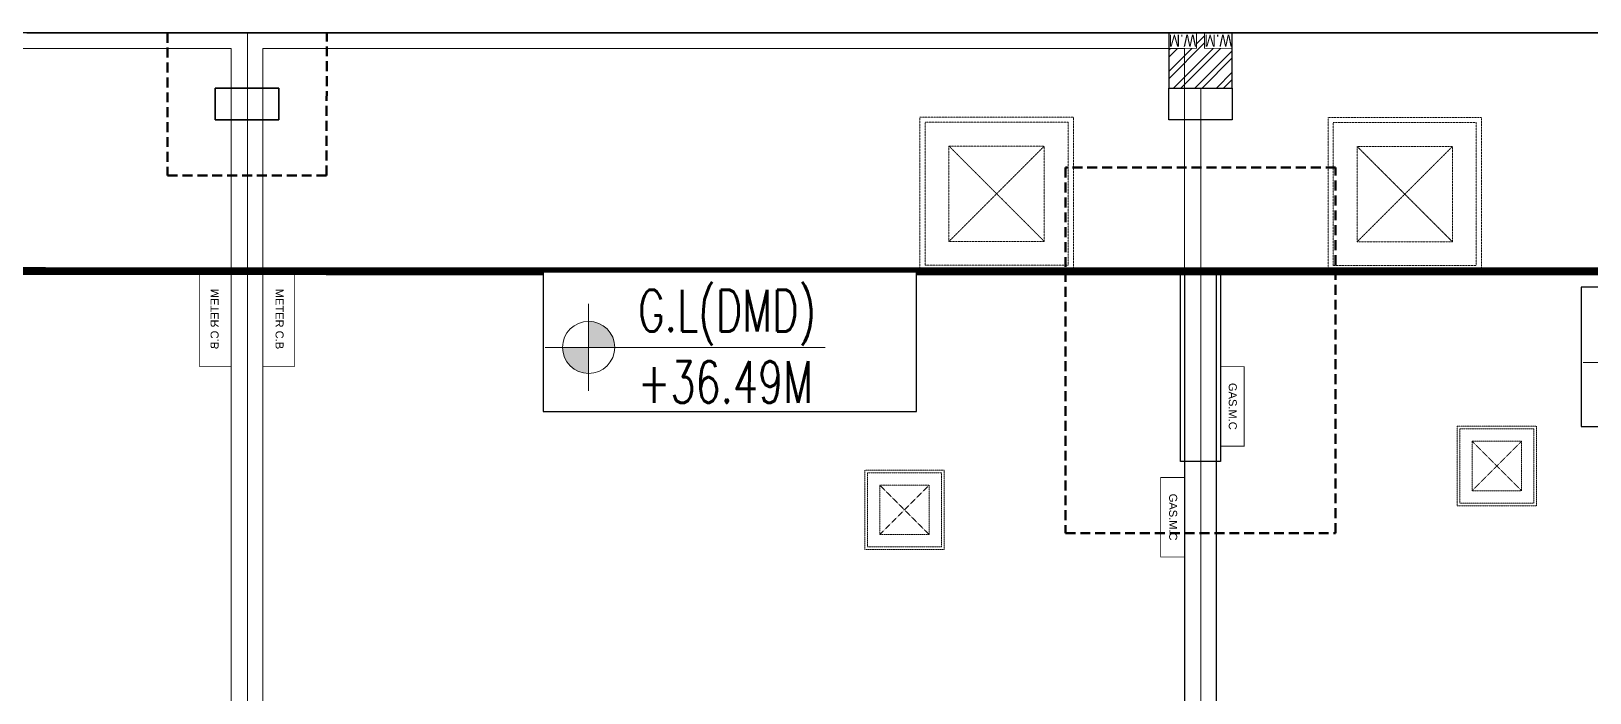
# Model space of a CAD drawing. Header units: centimetres. Extents: x -6122352 to 6876996, y -1694241 to 2592194.
# Drawn here: x 160128 to 169937, y -22331 to -18167 of the extents above; entities that cross this region are included whole.
import ezdxf
from ezdxf.enums import TextEntityAlignment as Align
from ezdxf.xclip import XClip

# ---------------------------------------------------------------- set-up
doc = ezdxf.new("R2010")
doc.units = ezdxf.units.CM
doc.header["$MEASUREMENT"] = 0
doc.header["$XCLIPFRAME"] = 2
for name, pattern in [('23585-XR-AR-END-SETTING OUT PLAN$0$HIDDEN', [0.375, 0.25, -0.125]), ('DASHED2', [0.375, 0.25, -0.125]), ('XR-AR-END-SETTING OUT PLAN$0$23261-XR-AR-SI-GF$0$HIDDEN', [0.375, 0.25, -0.125])]:
    doc.linetypes.add(name, pattern=pattern)
doc.layers.add('08-Compound Wall-4', color=7, linetype='Continuous', lineweight=25, true_color=0xff4405)
doc.layers.add('23585-XR-AR-DAMAC PLOT LIMITS$0$1-End units', color=7, linetype='Continuous', lineweight=5, true_color=0xf8991e)
for name, color, linetype in [('23585-XR-AR-BOUNDARY WALLS AND SETBACKS$0$setback', 7, 'XR-AR-END-SETTING OUT PLAN$0$23261-XR-AR-SI-GF$0$HIDDEN'), ('23585-XR-AR-END-ANNO-GF$0$XR-END-GROUND FLOOR PLAN$0$XR-MIDDLE-GROUND FLOOR PLAN$0$-LPG-CABINET', 6, 'Continuous'), ('23585-XR-AR-MID-ANNO-GF$0$945-4P-1-101-GROUND FLOOR PLAN$0$XR-MIDDLE-GROUND FLOOR PLAN$0$XR-MIDDLE-GROUND FLOOR PLAN$0$-LPG-CABINET', 6, 'Continuous'), ('@MI-MEP', 7, 'Continuous'), ('@MI-REF LAYER', 7, 'Continuous'), ('B_TH_4', 7, 'Continuous'), ('XR-AR-MID-SETTING OUT FOR MASTER$0$23585-XR-AR-MID-GROUND FLOOR$0$GS-HATCH-FLOOR TILE', 251, 'Continuous'), ('XREF1$0$S-LEVELS', 2, 'Continuous'), ('XREF1$0$TYPICAL NEW PROFILE', 3, 'Continuous')]:
    doc.layers.add(name, color=color, linetype=linetype)
for name, color, linetype, lineweight in [('23585-XR-AR-DAMAC PLOT LIMITS$0$1-Mid units', 41, 'Continuous', 5), ('23585-XR-AR-END-ANNO-GF$0$XR-END-GROUND FLOOR PLAN$0$XR-MIDDLE-GROUND FLOOR PLAN$0$S-ANNO-TXT', 3, 'Continuous', 25), ('23585-XR-AR-END-SETTING OUT PLAN$0$A-FLOR-UNDR', 8, '23585-XR-AR-END-SETTING OUT PLAN$0$HIDDEN', 5), ('23585-XR-AR-MID-ANNO-GF$0$945-4P-1-101-GROUND FLOOR PLAN$0$XR-MIDDLE-GROUND FLOOR PLAN$0$XR-MIDDLE-GROUND FLOOR PLAN$0$-DR-RW', 6, 'Continuous', 5), ('23585-XR-AR-MID-ANNO-GF$0$945-4P-1-101-GROUND FLOOR PLAN$0$XR-MIDDLE-GROUND FLOOR PLAN$0$XR-MIDDLE-GROUND FLOOR PLAN$0$S-ANNO-TXT', 3, 'Continuous', 25), ('@ Foundations', 4, 'DASHED2', 50), ('A-ANNO-TEXT', 3, 'Continuous', 25), ('A-FLOR-XREF', 7, 'Continuous', 9), ('A-WALL', 7, 'Continuous', 30), ('A-WALL-PATT', 8, 'Continuous', 5), ('XR-AR-END-SETTING OUT PLAN$0$23585-XR-AR-END-GROUND FLOOR$0$S-COLS', 51, 'Continuous', 40), ('XR-AR-END-SETTING OUT PLAN$0$23585-XR-AR-END-GROUND FLOOR$0$S-COLS-PATT', 8, 'Continuous', 5), ('XR-AR-MID-SETTING OUT FOR MASTER$0$23585-XR-AR-MID-GROUND FLOOR$0$A-FLOR-PATT', 8, 'Continuous', 5), ('XR-AR-MID-SETTING OUT FOR MASTER$0$23585-XR-AR-MID-GROUND FLOOR$0$S-COLS', 51, 'Continuous', 40), ('XR-END-GROUND FLOOR PLAN$0$XR-END-GROUND FLOOR PLAN$0$A-FLOR-PATT_EXT', 8, 'Continuous', 5), ('XR-END-GROUND FLOOR PLAN$0$XR-MIDDLE TYPE 2-GROUND FLOOR PLAN$0$XR-MIDDLE-GROUND FLOOR PLAN$0$-DR-RW', 6, 'Continuous', 5), ('XR-END-GROUND FLOOR PLAN$0$XR-MIDDLE TYPE 2-GROUND FLOOR PLAN$0$XR-MIDDLE-GROUND FLOOR PLAN$0$S-ANNO-TXT', 3, 'Continuous', 25), ('XREF1$0$36-TAGLVL', 23, 'Continuous', 9)]:
    doc.layers.add(name, color=color, linetype=linetype, lineweight=lineweight)
doc.styles.add('23585-XR-AR-END-ANNO-GF$0$SDC-TEXT', font='arial.ttf')
doc.styles.add('23585-XR-AR-MID-ANNO-GF$0$SDC-TEXT', font='arial.ttf')
doc.styles.add('XR-END-GROUND FLOOR PLAN$0$XR-MIDDLE TYPE 2-GROUND FLOOR PLAN$0$XR-MIDDLE-GROUND FLOOR PLAN$0$Arial_1', font='arial.ttf', dxfattribs={"height": 0.002951})
doc.styles.add('XREF1$0$DLT_TEXT', font='romans.shx', dxfattribs={"width": 0.7})

# ---------------------------------------------------------------- blocks, each defined once
blk = doc.blocks.new('23585-XR-AR-BOUNDARY WALLS AND SETBACKS')
at = {"layer": '23585-XR-AR-BOUNDARY WALLS AND SETBACKS$0$setback', "ltscale": 40, "const_width": 0.05}
blk.add_lwpolyline([(496523.4957, 2769011.6027), (496519.3413, 2769007.0686), (496515.2876, 2769002.6449), (496511.2342, 2768998.2212), (496507.1808, 2768993.7974), (496503.1274, 2768989.3736), (496498.971, 2768984.8373), (496513.3485, 2768971.6641), (496517.5046, 2768976.2), (496521.5583, 2768980.6239), (496525.6116, 2768985.0474), (496529.665, 2768989.4712), (496533.7184, 2768993.895), (496537.873, 2768998.4292)], close=True, dxfattribs=at)
blk = doc.blocks.new('A$C9d9485f6')
at = {"layer": 'A-ANNO-TEXT', "rotation": 312.4881850805905}
blk.add_blockref('23585-XR-AR-BOUNDARY WALLS AND SETBACKS', (-2377088.5348, -1504219.2521), dxfattribs=at)
blk = doc.blocks.new('23585-XR-AR-DAMAC PLOT LIMITS')
at = {"layer": '23585-XR-AR-DAMAC PLOT LIMITS$0$1-End units', "color": 251, "true_color": 0x636466}
blk.add_lwpolyline([(496535.9303, 2768991.8683), (496518.2353, 2769008.0819), (496524.4167, 2769014.8283), (496542.1119, 2768998.6147)], close=True, dxfattribs=at)
at = {"layer": '23585-XR-AR-DAMAC PLOT LIMITS$0$1-Mid units', "color": 251, "true_color": 0x636466}
for points in [[(496531.8769, 2768987.4445), (496514.1817, 2769003.6583), (496518.2353, 2769008.0819), (496535.9303, 2768991.8683)], [(496527.8235, 2768983.0207), (496510.1283, 2768999.2345), (496514.1817, 2769003.6583), (496531.8769, 2768987.4445)]]:
    blk.add_lwpolyline(points, close=True, dxfattribs=at)
blk = doc.blocks.new('A$Cf093b529')
at = {"layer": 'A-ANNO-TEXT'}
blk.add_blockref('23585-XR-AR-DAMAC PLOT LIMITS', (-495391.9901, -2768603.4419), dxfattribs=at)
blk = doc.blocks.new('XR-AR-END-SETTING OUT PLAN$0$23585-XR-AR-END-GROUND FLOOR$0$A$C75a8815d')
at = {"layer": 'XR-AR-END-SETTING OUT PLAN$0$23585-XR-AR-END-GROUND FLOOR$0$S-COLS', "color": 252, "lineweight": 30}
for points in [[(6025, -4000), (6025, -2800), (6275, -2800), (6275, -4000)], [(5949.9, -4950), (6349.9, -4950), (6349.9, -5150), (5949.9, -5150)]]:
    blk.add_lwpolyline(points, close=True, dxfattribs=at)
blk = doc.blocks.new('23585-XR-AR-END-SETTING OUT PLAN$0$MH-800')
at = {"ltscale": 5}
for p, q in [((-294.3, -650.7), (305.7, -50.7)), ((-294.3, -50.7), (305.7, -650.7))]:
    blk.add_line(p, q, dxfattribs=at)
for points in [[(-476.9, 131.9), (-476.9, -833.4), (488.3, -833.4), (488.3, 131.9)], [(-444.3, 99.3), (-444.3, -800.7), (455.7, -800.7), (455.7, 99.3)], [(-294.3, -50.7), (-294.3, -650.7), (305.7, -650.7), (305.7, -50.7)]]:
    blk.add_lwpolyline(points, close=True, dxfattribs=at)
blk = doc.blocks.new('A$Cb2291f53')
blk.add_wipeout([(-200, 0.5), (200, 0.5), (200, 350.2), (-200, 350.2)])
at = {"layer": 'A-WALL-PATT'}
h = blk.add_hatch(dxfattribs=at)
h.set_pattern_fill('ANSI32', color=252, scale=10)
h.set_pattern_definition([(45, (-9150, -4e-08), (-67.3519, 67.3519), []), (45, (-9105.1, -4e-08), (-67.3519, 67.3519), [])])
h.paths.add_polyline_path([(-200, 350.2), (-200, 100), (-25.1, 100), (-25.1, 0), (25, 0.5), (25, 100.5), (200, 100.5), (200, 350.2)])
at = {"layer": 'A-WALL'}
blk.add_lwpolyline([(-200, 0.5), (200, 0.5), (200, 350.2), (-200, 350.2)], close=True, dxfattribs=at)
at = {"layer": 'XR-END-GROUND FLOOR PLAN$0$XR-END-GROUND FLOOR PLAN$0$A-FLOR-PATT_EXT'}
blk.add_line((100, 0), (-100, 0), dxfattribs=at)
at = {"layer": 'XR-END-GROUND FLOOR PLAN$0$XR-MIDDLE TYPE 2-GROUND FLOOR PLAN$0$XR-MIDDLE-GROUND FLOOR PLAN$0$-DR-RW', "ltscale": 100, "const_width": 5}
for points in [[(-200, 0), (-200, 100), (-25.1, 100), (-25.1, 0)], [(25, 0), (25, 100), (199.9, 100), (199.9, 0)]]:
    blk.add_lwpolyline(points, close=True, dxfattribs=at)
at = {"layer": 'XR-END-GROUND FLOOR PLAN$0$XR-MIDDLE TYPE 2-GROUND FLOOR PLAN$0$XR-MIDDLE-GROUND FLOOR PLAN$0$S-ANNO-TXT', "style": 'XR-END-GROUND FLOOR PLAN$0$XR-MIDDLE TYPE 2-GROUND FLOOR PLAN$0$XR-MIDDLE-GROUND FLOOR PLAN$0$Arial_1', "width": 0.8}
for p in [(-112.1, 52), (112.9, 52)]:
    blk.add_text('W.M', height=75, dxfattribs=at).set_placement(p, align=Align.MIDDLE)
blk = doc.blocks.new('XR-AR-END-SETTING OUT PLAN')
at = {"layer": '08-Compound Wall-4', "ltscale": 100}
blk.add_lwpolyline([(9050.1, 5500), (9050.1, 1500), (9250.1, 1500), (9250.1, 5500)], dxfattribs=at)
at = {"layer": '23585-XR-AR-END-ANNO-GF$0$XR-END-GROUND FLOOR PLAN$0$XR-MIDDLE-GROUND FLOOR PLAN$0$-LPG-CABINET', "ltscale": 100, "const_width": 5}
blk.add_lwpolyline([(9025, 2603.3), (9025, 2103.3), (8875, 2103.3), (8875, 2603.3)], close=True, dxfattribs=at)
at = {"layer": '23585-XR-AR-END-SETTING OUT PLAN$0$A-FLOR-UNDR', "color": 8, "ltscale": 100, "xscale": -0.5182770836547854, "yscale": 0.5182770836547854, "zscale": 0.5182770836547854, "rotation": 270.0000009865863}
blk.add_blockref('23585-XR-AR-END-SETTING OUT PLAN$0$MH-800', (7466.7, 2725.3, 0), dxfattribs=at)
at = {"layer": '23585-XR-AR-END-SETTING OUT PLAN$0$A-FLOR-UNDR', "color": 8, "ltscale": 100, "xscale": -1, "rotation": 270.0000009865863}
blk.add_blockref('23585-XR-AR-END-SETTING OUT PLAN$0$MH-800', (8215.4, 1011.7), dxfattribs=at)
at = {"layer": 'XR-AR-END-SETTING OUT PLAN$0$23585-XR-AR-END-GROUND FLOOR$0$S-COLS-PATT', "color": 8}
blk.add_blockref('XR-AR-END-SETTING OUT PLAN$0$23585-XR-AR-END-GROUND FLOOR$0$A$C75a8815d', (3000.1, 5500), dxfattribs=at)
at = {"layer": '23585-XR-AR-END-ANNO-GF$0$XR-END-GROUND FLOOR PLAN$0$XR-MIDDLE-GROUND FLOOR PLAN$0$S-ANNO-TXT', "style": '23585-XR-AR-END-ANNO-GF$0$SDC-TEXT'}
blk.add_text('GAS.M.C', height=50, rotation=90, dxfattribs=at).set_placement((8947.1, 2352.9), align=Align.MIDDLE)
at = {"layer": 'A-FLOR-XREF'}
blk.add_blockref('A$Cb2291f53', (9150.2, 0), dxfattribs=at)
blk = doc.blocks.new('END UNIT')
at = {"xscale": 0.001, "yscale": 0.001, "zscale": 0.001}
blk.add_blockref('XR-AR-END-SETTING OUT PLAN', (-9.1502, 0), dxfattribs=at)
blk = doc.blocks.new('XR-AR-MID-SETTING OUT FOR MASTER$0$23585-XR-AR-MID-GROUND FLOOR$0$945-4P-1-101-GROUND FLOOR PLAN$0$XR-MIDDLE-CAR PARK HATCH')
at = {"layer": 'XR-AR-MID-SETTING OUT FOR MASTER$0$23585-XR-AR-MID-GROUND FLOOR$0$A-FLOR-PATT'}
blk.add_lwpolyline([(9250, 100), (9250, 5500), (15050, 5502.7), (15050, 100.5)], close=True, dxfattribs=at)
blk = doc.blocks.new('XR-AR-MID-SETTING OUT FOR MASTER$0$23585-XR-AR-MID-GROUND FLOOR$0$A$C08698786')
at = {"layer": 'XR-AR-MID-SETTING OUT FOR MASTER$0$23585-XR-AR-MID-GROUND FLOOR$0$S-COLS', "color": 252, "lineweight": 30}
for points in [[(-200.1, 550), (199.9, 550), (199.9, 350), (-200.1, 350)], [(5799.9, 550), (6199.9, 550), (6199.9, 350), (5799.9, 350)]]:
    blk.add_lwpolyline(points, close=True, dxfattribs=at)
blk = doc.blocks.new('XR-AR-MID-SETTING OUT FOR MASTER')
at = {"layer": '23585-XR-AR-MID-ANNO-GF$0$945-4P-1-101-GROUND FLOOR PLAN$0$XR-MIDDLE-GROUND FLOOR PLAN$0$XR-MIDDLE-GROUND FLOOR PLAN$0$-DR-RW', "ltscale": 100, "const_width": 5}
blk.add_lwpolyline([(5900.1, 1500.5), (5700.1, 1500.5), (5700.1, 2100.5), (5900.1, 2100.5)], close=True, dxfattribs=at)
at = {"layer": '23585-XR-AR-MID-ANNO-GF$0$945-4P-1-101-GROUND FLOOR PLAN$0$XR-MIDDLE-GROUND FLOOR PLAN$0$XR-MIDDLE-GROUND FLOOR PLAN$0$-LPG-CABINET', "ltscale": 100, "const_width": 5}
blk.add_lwpolyline([(250.1, 3300.5), (250.1, 2800.5), (100.1, 2800.5), (100.1, 3300.5)], close=True, dxfattribs=at)
at = {"layer": '08-Compound Wall-4', "ltscale": 100}
blk.add_blockref('XR-AR-MID-SETTING OUT FOR MASTER$0$23585-XR-AR-MID-GROUND FLOOR$0$945-4P-1-101-GROUND FLOOR PLAN$0$XR-MIDDLE-CAR PARK HATCH', (-9150, 0.2), dxfattribs=at)
at = {"layer": '23585-XR-AR-END-SETTING OUT PLAN$0$A-FLOR-UNDR', "color": 8, "ltscale": 100, "xscale": -0.5182770836547854, "yscale": 0.5182770836547854, "zscale": 0.5182770836547854, "rotation": 270.0000009865863}
blk.add_blockref('23585-XR-AR-END-SETTING OUT PLAN$0$MH-800', (2044.6, 3001.1, 0), dxfattribs=at)
at = {"layer": '23585-XR-AR-END-SETTING OUT PLAN$0$A-FLOR-UNDR', "color": 8, "ltscale": 100, "xscale": -1, "rotation": 270.0000009865863}
blk.add_blockref('23585-XR-AR-END-SETTING OUT PLAN$0$MH-800', (1633.5, 1009.5), dxfattribs=at)
at = {"layer": 'XR-AR-MID-SETTING OUT FOR MASTER$0$23585-XR-AR-MID-GROUND FLOOR$0$GS-HATCH-FLOOR TILE', "color": 8}
blk.add_blockref('XR-AR-MID-SETTING OUT FOR MASTER$0$23585-XR-AR-MID-GROUND FLOOR$0$A$C08698786', (0, 0), dxfattribs=at)
at = {"layer": '23585-XR-AR-MID-ANNO-GF$0$945-4P-1-101-GROUND FLOOR PLAN$0$XR-MIDDLE-GROUND FLOOR PLAN$0$XR-MIDDLE-GROUND FLOOR PLAN$0$S-ANNO-TXT', "color": 3, "style": '23585-XR-AR-MID-ANNO-GF$0$SDC-TEXT'}
for s, p in [('GAS.M.C', (172.1, 3050)), ('METER C.B', (5795.5, 1802.9))]:
    blk.add_text(s, height=50, rotation=90, dxfattribs=at).set_placement(p, align=Align.MIDDLE)
blk = doc.blocks.new('MID UNIT')
at = {"xscale": 0.001, "yscale": 0.001, "zscale": 0.001}
blk.add_blockref('XR-AR-MID-SETTING OUT FOR MASTER', (0, 0), dxfattribs=at)
blk = doc.blocks.new('TH_4')
blk.add_blockref('END UNIT', (495802.3054, 2769130.5141))
blk.add_blockref('MID UNIT', (495802.3054, 2769130.5141))
at = {"xscale": -1}
blk.add_blockref('MID UNIT', (495814.3054, 2769130.5141), dxfattribs=at)
blk = doc.blocks.new('A$C780da55d')
at = {"layer": 'B_TH_4', "xscale": 1.000039159572381, "yscale": 1.000039159572381, "zscale": 1.000039159572381}
blk.add_blockref('TH_4', (-495814.0705, -2769239.3021), dxfattribs=at)
blk = doc.blocks.new('23585-XR-AR-MALDIVE-2$0$TH_4')
blk.add_blockref('A$C780da55d', (495794.6554, 2769130.8641))
at = {"layer": '@ Foundations', "linetype": 'DASHED2', "ltscale": 0.25}
blk.add_lwpolyline([(495801.4554, 2769131.3648), (495803.1554, 2769131.3648), (495803.1554, 2769133.6648), (495801.4554, 2769133.6648)], close=True, dxfattribs=at)
at = {"layer": '@ Foundations', "linetype": 'DASHED2', "ltscale": 0.25, "elevation": 0}
blk.add_lwpolyline([(495808.8061, 2769131.4141), (495807.8053, 2769131.4141), (495807.8049, 2769130.5141), (495808.8058, 2769130.5141)], close=True, dxfattribs=at)
blk = doc.blocks.new('A$C92c70a84')
at = {"color": 1, "true_color": 0xeb0000, "const_width": 0.01}
blk.add_lwpolyline([(-1.1747, -22.0897), (-7.1747, -22.0886), (-13.1747, -22.0875), (-19.1747, -22.0865), (-25.1747, -22.0851), (-34.3247, -22.0836), (-34.3204, 1.9165), (-25.1702, 1.9148), (-19.1702, 1.9137), (-13.1702, 1.9126), (-7.1704, 1.9114), (-1.1702, 1.9102), (7.9818, 1.9086), (7.9779, -22.0913)], close=True, dxfattribs=at)
blk = doc.blocks.new('XREF1$0$LVL  ATTR')
at = {"color": 7}
blk.add_wipeout([(-0.3373, 0.3835), (1.8973, 0.3835), (1.8973, -0.4505), (-0.3373, -0.4505)], dxfattribs=at)
at = {"layer": 'XREF1$0$36-TAGLVL', "extrusion": (-4.88814e-07, 1.40652e-17, 1)}
h = blk.add_hatch(color=252, dxfattribs=at)
h.paths.add_polyline_path([(-0.0654, 0.1563, 0.414214), (-0.2216, 0), (-0.0654, 0)])
h.paths.add_polyline_path([(0.0909, 0), (-0.0654, 0), (-0.0654, -0.1562, 0.414214)])
for p, q in [((-0.0654, -0.2604), (-0.0654, 0.2604)), ((1.3511, 0, 0), (-0.3253, 0, 0))]:
    blk.add_line(p, q, dxfattribs=at)
blk.add_circle((-0.0654, 0, 0), 0.1562, dxfattribs=at)
at = {"layer": 'XREF1$0$S-LEVELS', "color": 1}
blk.add_lwpolyline([(-0.3373, 0.3835), (1.8973, 0.3835), (1.8973, -0.4505), (-0.3373, -0.4505)], close=True, dxfattribs=at)
at = {"layer": 'XREF1$0$TYPICAL NEW PROFILE', "color": 3, "style": 'XREF1$0$DLT_TEXT', "width": 0.7}
for tag, p in [('+0.00M', (0.2413, 0.0671, -0.0001)), ('S.S.L', (0.2413, -0.3453, -0.0001))]:
    blk.add_attdef(tag, p, '', height=0.25, dxfattribs=at)
blk = doc.blocks.new('A$C2c283219')
at = {"color": 1, "true_color": 0xeb0000, "const_width": 0.01}
blk.add_lwpolyline([(33.1501, 1.3092), (27.1501, 1.3103), (21.1501, 1.3114), (15.1501, 1.3124), (9.1501, 1.3138), (0, 1.3153), (0.0043, 25.3153), (9.1545, 25.3137), (15.1545, 25.3126), (21.1545, 25.3115), (27.1544, 25.3103), (33.1545, 25.3091), (42.3065, 25.3074), (42.3027, 1.3075)], close=True, dxfattribs=at)

msp = doc.modelspace()

# ---------------------------------------------------------------- block references
at = {"layer": '@MI-REF LAYER', "xscale": 1000, "yscale": 1000, "zscale": 1000}
msp.add_blockref('A$C9d9485f6', (-23958.95046, 48155.57226), dxfattribs=at)
at = {"layer": '@MI-REF LAYER', "xscale": 1000, "yscale": 1000, "zscale": 1000, "rotation": 312.4882903633292}
msp.add_blockref('A$Cf093b529', (-891608.73293, 539022.72011), dxfattribs=at)

# ---------------------------------------------------------------- next in the draw order: block references
at = {"layer": '@MI-REF LAYER'}
ref = msp.add_blockref('23585-XR-AR-MALDIVE-2$0$TH_4', (495949172.19716, 2769116030.60803), dxfattribs=dict(at, xscale=1000, yscale=1000, zscale=1000, rotation=180.0004266472492))
XClip(ref).set_block_clipping_path([(495793.2126822271, 2769130.5182449548), (495835.2553357263, 2769130.5117717395), (495835.2591759865, 2769154.4404077381), (495826.3071482759, 2769154.4120021537), (495820.3070058809, 2769154.4132245434), (495814.3071488338, 2769154.4144345364), (495808.3071463499, 2769154.4155094428), (495802.3071416123, 2769154.4165843492), (495793.2169511025, 2769154.4582604421)])

# ---------------------------------------------------------------- next in the draw order: block references
at = {"layer": '@MI-MEP', "color": 10, "xscale": 1000, "yscale": 1000, "zscale": 1000, "rotation": 180.0021399605882}
msp.add_blockref('A$C92c70a84', (142314.9769, -40264.2775), dxfattribs=at)

# ---------------------------------------------------------------- next in the draw order: block references
at = {"layer": '@MI-REF LAYER', "color": 7}
ref = msp.add_blockref('XREF1$0$LVL  ATTR', (163704.55805, -20157.16386, 0.15112), dxfattribs=dict(at, xscale=-1051.480567989675, yscale=1051.480567989676, zscale=1051.480567989675, rotation=179.9901630537804))
ref.add_attrib('S.S.L', 'G.L(DMD)', (163947.62158, -20057.03396), dxfattribs={"layer": 'XREF1$0$TYPICAL NEW PROFILE', "color": 3, "height": 262.870142, "rotation": 359.990166347, "style": 'XREF1$0$DLT_TEXT', "width": 0.7})
ref.add_attrib('+0.00M', '+36.49M', (163945.31893, -20506.36857), dxfattribs={"layer": 'XREF1$0$TYPICAL NEW PROFILE', "color": 3, "height": 262.870142, "rotation": 359.990166347, "style": 'XREF1$0$DLT_TEXT', "width": 0.7})
ref = msp.add_blockref('XREF1$0$LVL  ATTR', (170237.3037, -20252.45812, 0.15112), dxfattribs=dict(at, xscale=-1051.480567989675, yscale=1051.480567989676, zscale=1051.480567989675, rotation=179.9901630537804))
ref.add_attrib('S.S.L', 'G.L(DMD)', (170480.36723, -20152.32822), dxfattribs={"layer": 'XREF1$0$TYPICAL NEW PROFILE', "color": 3, "height": 262.870142, "rotation": 359.990166347, "style": 'XREF1$0$DLT_TEXT', "width": 0.7})
ref.add_attrib('+0.00M', '+36.48M', (170478.06458, -20601.66282), dxfattribs={"layer": 'XREF1$0$TYPICAL NEW PROFILE', "color": 3, "height": 262.870142, "rotation": 359.990166347, "style": 'XREF1$0$DLT_TEXT', "width": 0.7})

# ---------------------------------------------------------------- next in the draw order: block references
at = {"layer": '@MI-REF LAYER', "color": 10, "xscale": 1000, "yscale": 1000, "zscale": 1000, "rotation": 180.0007948483618}
msp.add_blockref('A$C2c283219', (176639.80199, -16864.11662), dxfattribs=at)

doc.saveas('drawing.dxf')
